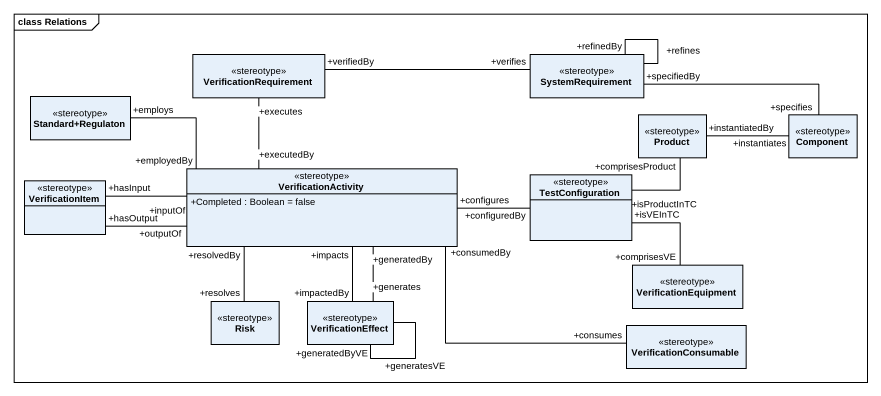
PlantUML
@startuml
mainframe class Relations
hide circle
hide empty members
skinparam classAttributeIconSize 0
class VerificationRequirement <<stereotype>>
class SystemRequirement <<stereotype>>
class "Standard+Regulaton" as Standard_Regulaton <<stereotype>>
class Product <<stereotype>>
class "Component" as Component_ <<stereotype>>
class VerificationItem <<stereotype>>
class VerificationActivity <<stereotype>> {
  +Completed : Boolean = false
}
class TestConfiguration <<stereotype>>
class VerificationEquipment <<stereotype>>
class Risk <<stereotype>>
class VerificationEffect <<stereotype>>
class VerificationConsumable <<stereotype>>
VerificationRequirement "+verifiedBy" -right- "+verifies" SystemRequirement
VerificationRequirement "+executes" -- "+executedBy" VerificationActivity
SystemRequirement "+refinedBy" -- "+refines" SystemRequirement
SystemRequirement "+specifiedBy" -right- "+specifies" Component_
Product "+instantiatedBy" -right- "+instantiates" Component_
VerificationItem "+hasInput" -right- "+inputOf" VerificationActivity
VerificationItem "+hasOutput" -right- "+outputOf" VerificationActivity
VerificationActivity "+employedBy" -left- "+employs" Standard_Regulaton
VerificationActivity "+configures" -right- "+configuredBy" TestConfiguration
VerificationActivity "+generatedBy" -- "+generates" VerificationEffect
VerificationActivity "+consumedBy" -right- "+consumes" VerificationConsumable
TestConfiguration "+isProductInTC" -up- "+comprisesProduct" Product
TestConfiguration "+isVEInTC" -- "+comprisesVE" VerificationEquipment
Risk "+resolves" -up- "+resolvedBy" VerificationActivity
VerificationEffect "+impactedBy" -up- "+impacts" VerificationActivity
VerificationEffect "+generatedByVE" -- "+generatesVE" VerificationEffect
@enduml
